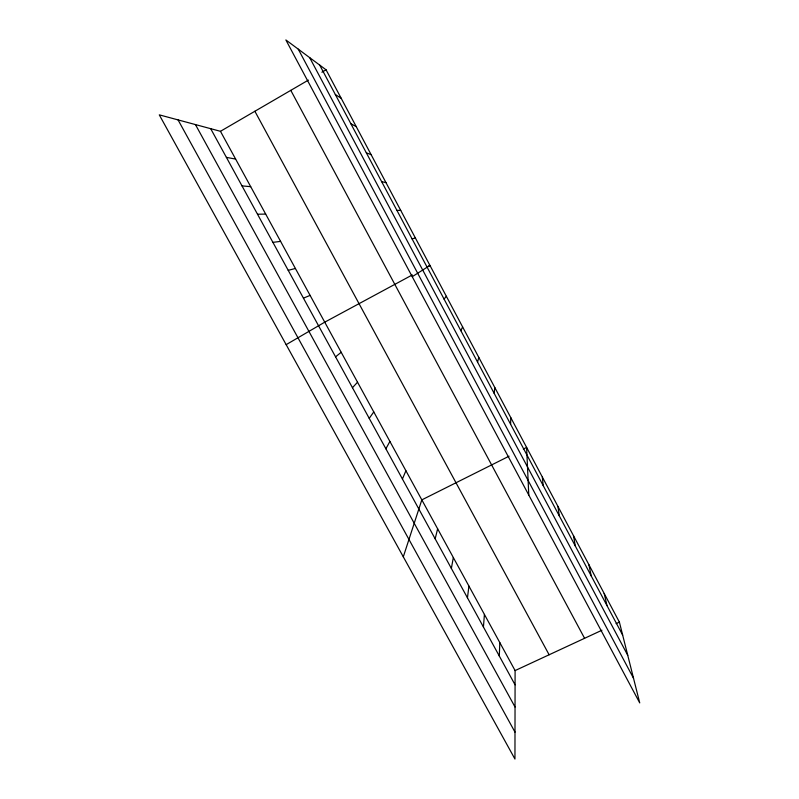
<?xml version="1.0" encoding="UTF-8"?>
<svg xmlns="http://www.w3.org/2000/svg" width="799" height="799" viewBox="0 0 799 799"><rect width="100%" height="100%" fill="white"/><g stroke="black" fill="none" stroke-linecap="round" stroke-linejoin="round"><path stroke-width="1.2" d="M220.454 131.306L515.095 670.581L514.956 759.05L159.271 114.846L220.454 131.306L308.374 80.11M510.611 424.289L510.771 417.607M499.305 656.029L499.804 642.596M483.435 627.025L484.414 614.431M494.152 393.318L494.831 387.585M467.455 597.822L468.923 586.076M451.365 568.419L453.333 557.532M435.165 538.826L437.632 528.798M477.572 362.127L478.781 357.363M403.305 556.833L421.822 499.874L509.063 456.199M402.426 479.001L405.912 470.751M460.883 330.716L462.621 326.931M385.887 448.778L389.902 441.438M369.228 418.346L373.772 411.924M444.064 299.086L446.341 296.279M352.459 387.705L357.533 382.212M335.57 356.843L341.193 352.289M412.234 276.694L429.952 265.428L426.846 267.106M321.897 72.23L326.062 69.803L619.395 622.131L639.729 702.91L285.872 39.95L326.062 69.803M286.152 344.659L324.734 322.167L412.334 274.926M523.315 449.068L526.611 447.42L528.778 495.03M515.095 670.581L601.937 630.241M616.119 623.649L619.395 622.131M303.44 298.137L310.112 295.4M412.074 238.891L415.39 237.992M288.229 270.342L295.39 268.464M272.918 242.367L280.589 241.368M257.508 214.212L265.687 214.102M396.913 210.387L400.728 210.397M242.007 185.887L250.706 186.676M226.407 157.373L235.625 159.081M381.662 181.693L385.977 182.621M366.322 152.819L371.136 154.686M350.871 123.755L356.204 126.572M335.32 94.502L341.183 98.277M195.445 124.584L515.035 706.995M178.057 119.9L514.995 732.114M210.696 128.689L515.075 684.833M254.881 111.261L549.123 654.781M290.786 90.347L584.578 638.301M319.68 65.059L622.661 635.105M309.672 57.628L627.754 655.31M298.247 49.139L633.527 678.261M604.194 593.497L606.99 605.612M588.883 564.673L591.2 575.909M573.472 535.66L575.31 546.007M557.952 506.446L559.3 515.894M542.331 477.033L543.19 485.572"/></g></svg>
